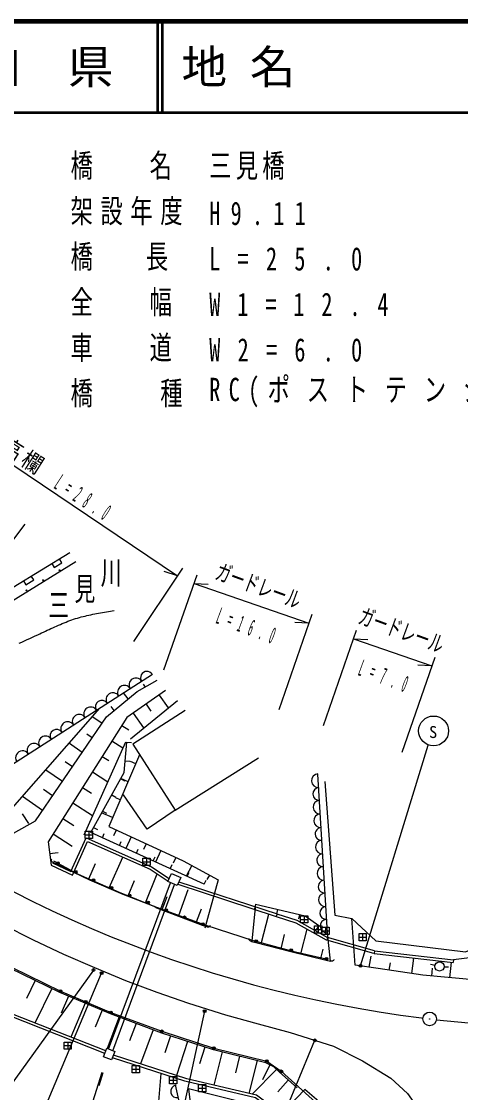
# Model space of a CAD drawing. Units: millimetres, scale not verified. Extents: x 40000 to 680000, y 20000 to 380000.
# Drawn here: x 352793 to 401018, y 262310 to 380000 of the extents above; entities that cross this region are included whole.
import ezdxf
from ezdxf.enums import TextEntityAlignment as Align

# ---------------------------------------------------------------- set-up
doc = ezdxf.new("R2010")
doc.units = ezdxf.units.MM
doc.header["$LTSCALE"] = 1000
for name, color, linetype, lineweight in [('M-BGD', 7, 'Continuous', 25), ('M-TTL', 2, 'Continuous', 140), ('M-TTL-LINE', 7, 'Continuous', 50)]:
    doc.layers.add(name, color=color, linetype=linetype, lineweight=lineweight)
doc.layers.add('M-TTL-TXT', color=7, linetype='Continuous')
doc.styles.add('ＭＳ ゴシック', font='')
doc.styles.get('ＭＳ ゴシック').set_extended_font_data('MS Gothic')

msp = doc.modelspace()

# ---------------------------------------------------------------- linework, layer by layer
at = {"layer": 'M-BGD'}
for p, q in [((346065, 335149), (369930, 319088)), ((353178, 324769), (332030, 296880)), ((351901, 317844), (358111, 321646)), ((358751, 320629), (350884, 315736)), ((370488, 319918), (365083, 311886)), ((368444, 308741), (372077, 319200)), ((369930, 319088), (368451, 319577)), ((371749, 318255), (373304, 318160)), ((371749, 318255), (384358, 313875)), ((384686, 314820), (381053, 304361)), ((384358, 313875), (382803, 313970)), ((385970, 302653), (389603, 313112)), ((389275, 312167), (390830, 312072)), ((389275, 312167), (397870, 309181)), ((398199, 310126), (394566, 299667)), ((397870, 309181), (396316, 309277)), ((349833, 297137), (367190, 308283)), ((366400, 306856), (366203, 307189)), ((364528, 305572), (363991, 306229)), ((364754, 301189), (369927, 305405)), ((366491, 304989), (367021, 304229)), ((367912, 305979), (368897, 304565)), ((361371, 304546), (350767, 292412)), ((362976, 304303), (362635, 304721)), ((365070, 303999), (366204, 302371)), ((361656, 302872), (360639, 303567)), ((363819, 302652), (364587, 302165)), ((360566, 301278), (359958, 301694)), ((359477, 299684), (358059, 300653)), ((364223, 300799), (359653, 290595)), ((362739, 300948), (363947, 300183)), ((364365, 300799), (364863, 300757)), ((390033, 276237), (397451, 300466)), ((361660, 299245), (362387, 298784)), ((358388, 298090), (357578, 298643)), ((364191, 298758), (364689, 298715)), ((365350, 298445), (364778, 298690)), ((357298, 296496), (355479, 297739)), ((360580, 297541), (362281, 296463)), ((364502, 296468), (363710, 296808)), ((363712, 296810), (364148, 296565)), ((386389, 279847), (385361, 297292)), ((356209, 294902), (355199, 295592)), ((359500, 295838), (360474, 295221)), ((355119, 293308), (352900, 294825)), ((362709, 295023), (363145, 294778)), ((363653, 294492), (363153, 294706)), ((358420, 294134), (360615, 292743)), ((361707, 293236), (362143, 292992)), ((353617, 291866), (352896, 292936)), ((357340, 292431), (358561, 291657)), ((362805, 292515), (361594, 293035)), ((356260, 290727), (358355, 289399)), ((360202, 291026), (360202, 290226)), ((360704, 291449), (361140, 291205)), ((361688, 290310), (361896, 290765)), ((363199, 291151), (362909, 290518)), ((359802, 290626), (360602, 290626)), ((363552, 289458), (363760, 289913)), ((364836, 290400), (364256, 289136)), ((366473, 289649), (366183, 289018)), ((355893, 288582), (356815, 288705)), ((365415, 288606), (365623, 289061)), ((368110, 288898), (367531, 287638)), ((360182, 285784), (360931, 287482)), ((362434, 284790), (363930, 288180)), ((366130, 287660), (366930, 287660)), ((366530, 288060), (366530, 287260)), ((367278, 287754), (367486, 288208)), ((369141, 286901), (369349, 287356)), ((369747, 288147), (369458, 287518)), ((371522, 287249), (370894, 286100)), ((366412, 283147), (367694, 286338)), ((371005, 286049), (371213, 286504)), ((373435, 286203), (373162, 285703)), ((362371, 267084), (369152, 285341)), ((362840, 266910), (369621, 285166)), ((364511, 283912), (365194, 285613)), ((369972, 285206), (380766, 281659)), ((370091, 285482), (380860, 281944)), ((372868, 285197), (373076, 285652)), ((368263, 282436), (368788, 283868)), ((370062, 281776), (371106, 284624)), ((372018, 281054), (372553, 282493)), ((378147, 278961), (378501, 282646)), ((378488, 283000), (378374, 282513)), ((379129, 278649), (379945, 281928)), ((380860, 281944), (380766, 281659)), ((380910, 282434), (380796, 281947)), ((383331, 281868), (383218, 281381)), ((383453, 281342), (384253, 281342)), ((383853, 281742), (383853, 280942)), ((389456, 276313), (389082, 281441)), ((383479, 277565), (384154, 280274)), ((384972, 280237), (385772, 280237)), ((385468, 280662), (385182, 280252)), ((385372, 280637), (385372, 279837)), ((386180, 280481), (386180, 279681)), ((381304, 278107), (381694, 279672)), ((385780, 280081), (386580, 280081)), ((386401, 279355), (386319, 279067)), ((391490, 277587), (386319, 279067)), ((386742, 276752), (386389, 279847)), ((391573, 277875), (386401, 279355)), ((389867, 279400), (390667, 279400)), ((390267, 279800), (390267, 279000)), ((385655, 277023), (385918, 278079)), ((391573, 277875), (391540, 277577)), ((391573, 277875), (400232, 276910)), ((390998, 276084), (391192, 277310)), ((391540, 277577), (400199, 276612)), ((395650, 275387), (395901, 277093)), ((399853, 274932), (400010, 276633)), ((400232, 276910), (400199, 276612)), ((402017, 277119), (400232, 276910)), ((360693, 275777), (338604, 245062)), ((354632, 258886), (361603, 275442)), ((393192, 275750), (393311, 276560)), ((398220, 276279), (397733, 276392)), ((397870, 275115), (397950, 275985)), ((399206, 276142), (399706, 276117)), ((354313, 274613), (353357, 272650)), ((356117, 273735), (354275, 269951)), ((357946, 272908), (357155, 271019)), ((359800, 272133), (358236, 268394)), ((361654, 271357), (360880, 269508)), ((372914, 271267), (368474, 250927)), ((363518, 270614), (362205, 267154)), ((365393, 269903), (364668, 267993)), ((367268, 269191), (365853, 265464)), ((369150, 268531), (368547, 266658)), ((357472, 267465), (358272, 267465)), ((357872, 267865), (357872, 267065)), ((371041, 267923), (369834, 264173)), ((372931, 267314), (372337, 265470)), ((378337, 251965), (385011, 268053)), ((370857, 263526), (362805, 266137)), ((370950, 263811), (362898, 266422)), ((374835, 266772), (373927, 263117)), ((376754, 266295), (376303, 264482)), ((364953, 264891), (365753, 264891)), ((365353, 265291), (365353, 264491)), ((378672, 265818), (377778, 262220)), ((380819, 264851), (378131, 262137)), ((380074, 265364), (379272, 263711)), ((361726, 264497), (361277, 263066)), ((369066, 263671), (369866, 263671)), ((369466, 264071), (369466, 263271)), ((382096, 263688), (380959, 262405)), ((372249, 262787), (373049, 262787)), ((372649, 263187), (372649, 262387))]:
    msp.add_line(p, q, dxfattribs=at)
for points in [[(356132, 320434), (356393, 320008), (357246, 320530), (356985, 320956)], [(353027, 318533), (353288, 318107), (354141, 318629), (353880, 319055)], [(352561, 311673), (352851, 311810), (353142, 311946), (353434, 312081), (353726, 312215), (354019, 312349), (354311, 312484), (354603, 312619), (354809, 312715), (355014, 312811), (355219, 312907), (355424, 313004), (355629, 313100), (355834, 313196), (356038, 313292), (356243, 313386), (356448, 313479), (356654, 313572), (356859, 313663), (357066, 313752), (357272, 313839), (357480, 313925), (357688, 314008), (357896, 314089), (358106, 314167), (358316, 314242), (358527, 314314), (358740, 314384), (358946, 314447), (359153, 314507), (359361, 314565), (359569, 314620), (359779, 314672), (359989, 314722), (360201, 314770), (360412, 314815), (360625, 314859), (360838, 314901), (361051, 314941), (361265, 314980), (361480, 315018), (361695, 315055), (361910, 315090), (362125, 315125), (362341, 315159), (362556, 315193), (362772, 315226), (362988, 315259)], [(351909, 290794), (354351, 292182), (362128, 303610), (365493, 306361), (367715, 307631)], [(368622, 306474), (364359, 303504), (355720, 289876), (356066, 287288)], [(370776, 304272), (365040, 300576), (369688, 293343), (378820, 299073)], [(372868, 285197), (360397, 290901), (364081, 297469), (364365, 300799)], [(365774, 299433), (362381, 291527), (370565, 287771), (374391, 285681), (372939, 280378)], [(386105, 296477), (387204, 281809), (389082, 281441), (391703, 278997), (401553, 277757), (406834, 279882), (413069, 279528), (422531, 280556)], [(369688, 293343), (366597, 291243), (364010, 295034)], [(356066, 287288), (358383, 286185), (360037, 289908), (366932, 286847), (368893, 285538)], [(356195, 287559), (358234, 286589), (359885, 290304), (367077, 287111), (369014, 285817)], [(356282, 287587), (356210, 287622), (356169, 287653), (356128, 287706), (356105, 287750), (356095, 287799), (356094, 287866), (356107, 287915), (356120, 287943)], [(373142, 280514), (372671, 280682), (371417, 281129), (367668, 282569), (367363, 282765), (363963, 284080), (360311, 285652), (356733, 287371), (356282, 287587)], [(386411, 276922), (382880, 277739), (378263, 278995), (373075, 280662), (370962, 281447), (367363, 282765), (363560, 284294), (359056, 286281), (356365, 287747)], [(351949, 284350), (354054, 283293), (356178, 282272), (358319, 281288), (360477, 280342), (362651, 279434), (364841, 278564), (367045, 277732), (369264, 276939), (371496, 276185), (373741, 275469), (375998, 274793), (378266, 274157), (380546, 273560), (382835, 273003), (385134, 272486), (387441, 272009), (389757, 271573), (392079, 271177), (394409, 270822), (396744, 270507), (396873, 270491)], [(347556, 282541), (350752, 280771), (354090, 279076), (357398, 277532), (360799, 276049), (364206, 274628), (367648, 273334), (371136, 272128), (375219, 270838), (378789, 269851), (382308, 268901), (387080, 267421), (390253, 265805), (393376, 263876), (395173, 262212), (396918, 259767)], [(378488, 283000), (383944, 281725), (385468, 280662)], [(380766, 281659), (382917, 280969), (386254, 279094)], [(380858, 281944), (383038, 281246), (386401, 279355)], [(362055, 266893), (349733, 271735), (346033, 273491), (343337, 274961), (346033, 279691), (343938, 280848)], [(343788, 280415), (346442, 279018), (351706, 276078), (357080, 273439), (362612, 271109), (368217, 269042), (373925, 267202), (379731, 265758), (381333, 264644), (398411, 249224)], [(373508, 280649), (373495, 280611), (373456, 280561), (373411, 280524), (373347, 280494), (373290, 280482), (373217, 280487), (373142, 280514)], [(383071, 262824), (381120, 264552), (380517, 265150), (379632, 265579), (373876, 267010), (368205, 268835), (362581, 270970), (357019, 273296), (351607, 275930), (345759, 279210)], [(378041, 278920), (377963, 278940), (377917, 278962), (377867, 279006), (377836, 279045), (377817, 279091), (377802, 279157), (377805, 279208), (377813, 279237)], [(378041, 278920), (378525, 278795), (382394, 277798), (386256, 276869), (386742, 276752)], [(387093, 276925), (387083, 276886), (387050, 276833), (387009, 276791), (386949, 276754), (386893, 276737), (386820, 276734), (386742, 276752)], [(413490, 274252), (408201, 274329), (402827, 274658), (396879, 275206), (391963, 275931), (389456, 276313)], [(361945, 266614), (349614, 271460), (345897, 273224), (342925, 274844)], [(398371, 270313), (400714, 270067), (403061, 269863)], [(361612, 264533), (351838, 233421), (376521, 233421)], [(353497, 247109), (357980, 252613), (362576, 257096), (367796, 260443), (368137, 264415)], [(381353, 259975), (378615, 262025), (370950, 263811)], [(375513, 243307), (373527, 252273), (370633, 259025), (369725, 263167)], [(394612, 247020), (381144, 259757), (378485, 261747), (370882, 263519)], [(377889, 261036), (371144, 262713), (371541, 259422), (374662, 251989), (376251, 243137)], [(385698, 261094), (383922, 262646), (381353, 259975)]]:
    msp.add_lwpolyline(points, dxfattribs=at)
for points in [[(359802, 290226), (359802, 291026), (360602, 291026), (360602, 290226)], [(366130, 287260), (366130, 288060), (366930, 288060), (366930, 287260)], [(369902, 285045), (368873, 285491), (369259, 286383), (370289, 285937)], [(383453, 280942), (383453, 281742), (384253, 281742), (384253, 280942)], [(384972, 279837), (384972, 280637), (385772, 280637), (385772, 279837)], [(385780, 279681), (385780, 280481), (386580, 280481), (386580, 279681)], [(389867, 279000), (389867, 279800), (390667, 279800), (390667, 279000)], [(357472, 267065), (357472, 267865), (358272, 267865), (358272, 267065)], [(362697, 265901), (361805, 266244), (362162, 267171), (363054, 266828)], [(364953, 264491), (364953, 265291), (365753, 265291), (365753, 264491)], [(369066, 263271), (369066, 264071), (369866, 264071), (369866, 263271)], [(372249, 262387), (372249, 263187), (373049, 263187), (373049, 262387)]]:
    msp.add_lwpolyline(points, close=True, dxfattribs=at)
for centre, radius in [((356978, 319708), 50), ((355168, 318601), 50), ((353359, 317493), 50), ((398057, 302043), 1641), ((356798, 287506), 150), ((356798, 287506), 90), ((356798, 287506), 30), ((358747, 286570), 150), ((358747, 286570), 90), ((358747, 286570), 30), ((360697, 285650), 150), ((360697, 285650), 90), ((360697, 285650), 30), ((362683, 284794), 150), ((362683, 284794), 90), ((362683, 284794), 30), ((364674, 283966), 150), ((364674, 283966), 90), ((364674, 283966), 30), ((366691, 283186), 150), ((366691, 283186), 90), ((366691, 283186), 30), ((368675, 282342), 150), ((368675, 282342), 90), ((368675, 282342), 30), ((370694, 281567), 150), ((370694, 281567), 90), ((370694, 281567), 30), ((372721, 280823), 150), ((372721, 280823), 90), ((372721, 280823), 30), ((378562, 278940), 150), ((378562, 278940), 90), ((378562, 278940), 30), ((382420, 277946), 150), ((382420, 277946), 90), ((382420, 277946), 30), ((386291, 277015), 150), ((386291, 277015), 90), ((386291, 277015), 30), ((398707, 276166), 500), ((360693, 275777), 150), ((360693, 275777), 90), ((360693, 275777), 30), ((361603, 275442), 150), ((361603, 275442), 90), ((361603, 275442), 30), ((390033, 276237), 150), ((390033, 276237), 90), ((390033, 276237), 30), ((357080, 273439), 150), ((357080, 273439), 132), ((357080, 273439), 114), ((357080, 273439), 96), ((357080, 273439), 78), ((357080, 273439), 60), ((357080, 273439), 42), ((357080, 273439), 24), ((357080, 273439), 6), ((359846, 272274), 150), ((359846, 272274), 132), ((359846, 272274), 114), ((359846, 272274), 96), ((359846, 272274), 78), ((359846, 272274), 60), ((359846, 272274), 42), ((359846, 272274), 24), ((359846, 272274), 6), ((362612, 271109), 150), ((362612, 271109), 132), ((362612, 271109), 114), ((362612, 271109), 96), ((362612, 271109), 78), ((362612, 271109), 60), ((362612, 271109), 42), ((362612, 271109), 24), ((362612, 271109), 6), ((372914, 271267), 150), ((372914, 271267), 90), ((372914, 271267), 30), ((397625, 270399), 750), ((397625, 270399), 30), ((368217, 269042), 150), ((368217, 269042), 132), ((368217, 269042), 114), ((368217, 269042), 96), ((368217, 269042), 78), ((368217, 269042), 60), ((368217, 269042), 42), ((368217, 269042), 24), ((368217, 269042), 6), ((373925, 267202), 150), ((373925, 267202), 132), ((373925, 267202), 114), ((373925, 267202), 96), ((373925, 267202), 78), ((373925, 267202), 60), ((373925, 267202), 42), ((373925, 267202), 24), ((373925, 267202), 6), ((385011, 268053), 150), ((385011, 268053), 90), ((385011, 268053), 30), ((379731, 265758), 150), ((379731, 265758), 132), ((379731, 265758), 114), ((379731, 265758), 96), ((379731, 265758), 78), ((379731, 265758), 60), ((379731, 265758), 42), ((379731, 265758), 24), ((379731, 265758), 6), ((381333, 264644), 150), ((381333, 264644), 132), ((381333, 264644), 114), ((381333, 264644), 96), ((381333, 264644), 78), ((381333, 264644), 60), ((381333, 264644), 42), ((381333, 264644), 24), ((381333, 264644), 6)]:
    msp.add_circle(centre, radius, dxfattribs=at)
for centre, radius, start, end in [((366578, 307890), 700, 32.69095, 212.7598), ((365358, 307106), 750, 32.69391, 212.69391), ((362834, 305485), 750, 32.75818, 212.69391), ((364096, 306296), 750, 32.69391, 212.69391), ((361614, 304702), 700, 32.69095, 212.69095), ((359131, 303108), 750, 32.69391, 212.69391), ((360393, 303918), 751, 32.71689, 212.69391), ((357869, 302297), 750, 32.75818, 212.69391), ((355429, 300730), 750, 32.75818, 212.69391), ((356649, 301514), 700, 32.69095, 212.69095), ((354167, 299920), 750, 32.69391, 212.69391), ((352904, 299110), 751, 32.65268, 212.75816), ((385404, 296568), 750, 93.36197, 273.36197), ((385489, 295121), 699, 93.36166, 273.35686), ((385575, 293673), 750, 93.4382, 273.36197), ((385663, 292176), 749, 93.36646, 273.36197), ((385748, 290728), 700, 93.35684, 273.35686), ((385833, 289281), 749, 93.36646, 273.36197), ((385918, 287833), 700, 93.35684, 273.43854), ((386004, 286386), 749, 93.36646, 273.36197), ((386089, 284938), 700, 93.35684, 273.35686), ((386174, 283491), 749, 93.36646, 273.36197), ((386260, 282043), 700, 93.43854, 273.35686), ((386345, 280596), 749, 93.36646, 273.36197), ((369884, 262444), 699, 102.38663, 282.36906)]:
    msp.add_arc(centre, radius, start, end, dxfattribs=at)
at = {"layer": 'M-TTL'}
msp.add_line((680000, 380000), (40000, 380000), dxfattribs=at)
at = {"layer": 'M-TTL-LINE'}
for p, q in [((367750, 380000), (367750, 370000)), ((368250, 380000), (368250, 370000)), ((40000, 370000), (680000, 370000))]:
    msp.add_line(p, q, dxfattribs=at)

# ---------------------------------------------------------------- texts
at = {"layer": 'M-BGD', "style": 'ＭＳ ゴシック', "width": 0.65}
for s, p in [('川', (361503, 317386)), ('見', (358624, 315602)), ('三', (355746, 313817))]:
    msp.add_text(s, height=2566, dxfattribs=at).set_placement(p, align=Align.BOTTOM_LEFT)
for p in [(373754, 318294), (389457, 313421)]:
    msp.add_text('ガードレール', height=1833, rotation=339.8, dxfattribs=at).set_placement(p, align=Align.BOTTOM_LEFT)
at = {"layer": 'M-BGD', "style": 'ＭＳ ゴシック'}
msp.add_text('S', height=1320, dxfattribs=at).set_placement((397558, 300869), align=Align.BOTTOM_LEFT)
at = {"layer": 'M-BGD', "char_height": 2566, "attachment_point": 7, "style": 'ＭＳ ゴシック'}
for s, insert in [('\\T1.18;\\W0.7;橋\u3000\u3000名', (358193, 362593)), ('\\T1.19;\\W0.7;三見橋', (373415, 362593)), ('\\T1.34;\\W0.7;架設年度\\~', (358193, 357593)), ('\\T1.92;\\W0.7;H9.11', (373415, 357593)), ('\\T1.69;\\W0.7;橋\\~\\~長', (358193, 352593)), ('\\T2.55;\\W0.7;L=25.0', (373415, 352593)), ('\\T1.18;\\W0.7;全\u3000\u3000幅', (358193, 347593)), ('\\T2.52;\\W0.7;W1=12.4', (373415, 347593)), ('\\T1.18;\\W0.7;車\u3000\u3000道', (358193, 342593)), ('\\T2.55;\\W0.7;W2=6.0', (373415, 342593)), ('\\T1.34;\\W0.7;橋\u3000\u3000種\\~', (358193, 337593)), ('\\T1.75;\\W0.7;RC(ポストテンション)', (373415, 337593))]:
    msp.add_mtext(s, dxfattribs=dict(at, insert=insert))
at = {"layer": 'M-BGD', "char_height": 1833, "attachment_point": 7, "style": 'ＭＳ ゴシック'}
for s, insert, rotation in [('\\T1.16;\\W0.9;高欄', (350238, 332643), 327.6), ('\\T2.75;\\W0.3;L=28.0', (356236, 328744), 327), ('\\T2.75;\\W0.3;L=16.0', (374035, 313889), 339.7), ('\\T2.81;\\W0.3;L=7.0', (389645, 308172), 339.7)]:
    msp.add_mtext(s, dxfattribs=dict(at, insert=insert, rotation=rotation))
at = {"layer": 'M-TTL-TXT', "style": 'ＭＳ ゴシック'}
msp.add_text('山\u3000口\u3000県', height=3666, dxfattribs=at).set_placement((350375, 375000), align=Align.MIDDLE_CENTER)
msp.add_text('地 名', height=3666, dxfattribs=at).set_placement((370380, 375000), align=Align.MIDDLE_LEFT)

doc.saveas('drawing.dxf')
